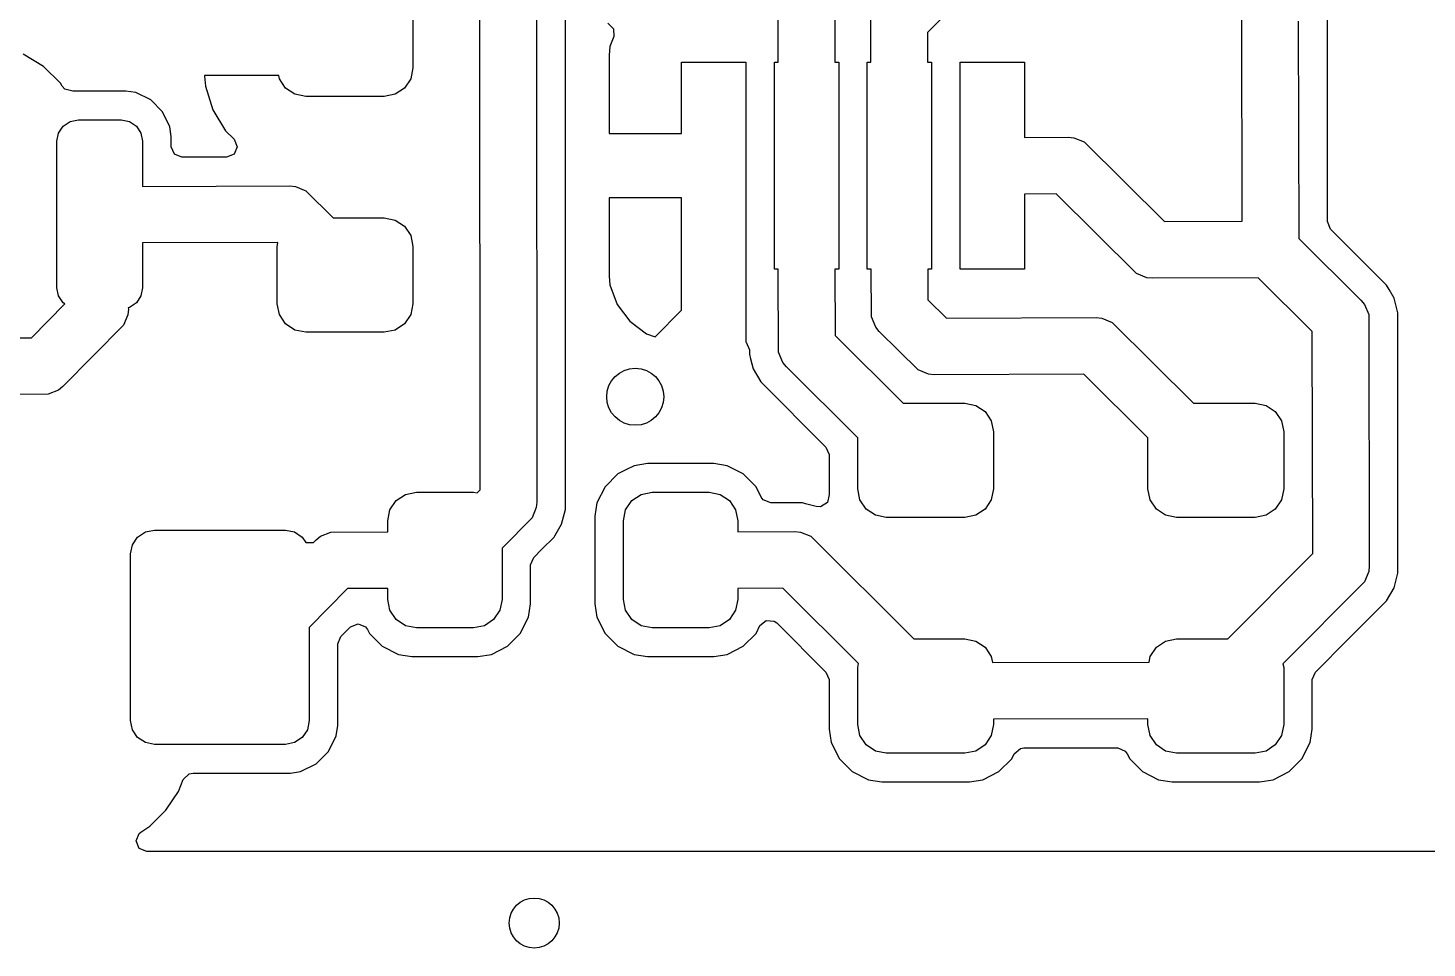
# Model space of a CAD drawing. Extents: x -4.986 to -4.01, y 5.383 to 5.987.
# Drawn here: x -4.6374 to -4.2518, y 5.3831 to 5.6366 of the extents above; entities that cross this region are included whole.
import ezdxf

# ---------------------------------------------------------------- set-up
doc = ezdxf.new("R2010")
doc.units = 0
doc.header["$MEASUREMENT"] = 0
doc.layers.add('BLACK', color=7, linetype='CONTINUOUS')

msp = doc.modelspace()

# ---------------------------------------------------------------- linework, layer by layer
at = {"layer": 'BLACK', "linetype": 'CONTINUOUS'}
for p, q in [((-4.51273, 5.50939), (-4.51287, 5.69559)), ((-4.49727, 5.69219), (-4.49713, 5.506)), ((-4.376, 5.649), (-4.38946, 5.63541)), ((-4.43059, 5.6272), (-4.43064, 5.64542)), ((-4.41504, 5.64796), (-4.41499, 5.6272)), ((-4.5313, 5.64136), (-4.5313, 5.62561)), ((-4.27923, 5.60146), (-4.27923, 5.64396)), ((-4.48923, 5.56821), (-4.48923, 5.63951)), ((-4.47757, 5.63797), (-4.476, 5.6364)), ((-4.40504, 5.6272), (-4.40508, 5.63878)), ((-4.30274, 5.58335), (-4.30287, 5.64)), ((-4.28727, 5.63853), (-4.28713, 5.5786)), ((-4.47596, 5.63426), (-4.47699, 5.6315)), ((-4.476, 5.6364), (-4.47596, 5.63426)), ((-4.38946, 5.63541), (-4.38943, 5.6272)), ((-4.47699, 5.6315), (-4.47724, 5.62912)), ((-4.63309, 5.62603), (-4.63872, 5.62936)), ((-4.62846, 5.6214), (-4.63309, 5.62603)), ((-4.47724, 5.62912), (-4.47724, 5.60752)), ((-4.45724, 5.60752), (-4.45724, 5.6272)), ((-4.45724, 5.6272), (-4.43953, 5.6272)), ((-4.43953, 5.6272), (-4.43953, 5.57012)), ((-4.43165, 5.57012), (-4.43165, 5.6272)), ((-4.43165, 5.6272), (-4.43059, 5.6272)), ((-4.41499, 5.6272), (-4.41394, 5.6272)), ((-4.41394, 5.6272), (-4.41394, 5.57012)), ((-4.40606, 5.57012), (-4.40606, 5.6272)), ((-4.40606, 5.6272), (-4.40504, 5.6272)), ((-4.38943, 5.6272), (-4.38835, 5.6272)), ((-4.38835, 5.6272), (-4.38835, 5.57012)), ((-4.38047, 5.57012), (-4.38047, 5.6272)), ((-4.38047, 5.6272), (-4.36276, 5.6272)), ((-4.36276, 5.6272), (-4.36276, 5.60645)), ((-4.56828, 5.62348), (-4.5887, 5.62348)), ((-4.5887, 5.62348), (-4.5887, 5.62336)), ((-4.5887, 5.62336), (-4.58845, 5.62055)), ((-4.5681, 5.6226), (-4.56828, 5.62348)), ((-4.56639, 5.62004), (-4.5681, 5.6226)), ((-4.5319, 5.6226), (-4.53361, 5.62004)), ((-4.5313, 5.62561), (-4.5319, 5.6226)), ((-4.62797, 5.62056), (-4.62846, 5.6214)), ((-4.6272, 5.61971), (-4.62797, 5.62056)), ((-4.62504, 5.61916), (-4.6272, 5.61971)), ((-4.62481, 5.61919), (-4.62504, 5.61916)), ((-4.61038, 5.61919), (-4.62481, 5.61919)), ((-4.6077, 5.6188), (-4.61038, 5.61919)), ((-4.60356, 5.61678), (-4.6077, 5.6188)), ((-4.58845, 5.62055), (-4.58845, 5.62055)), ((-4.58845, 5.62055), (-4.58643, 5.61409)), ((-4.56384, 5.61834), (-4.56639, 5.62004)), ((-4.56083, 5.61774), (-4.56384, 5.61834)), ((-4.53616, 5.61834), (-4.53917, 5.61774)), ((-4.53361, 5.62004), (-4.53616, 5.61834)), ((-4.60031, 5.61352), (-4.60356, 5.61678)), ((-4.53917, 5.61774), (-4.56083, 5.61774)), ((-4.62768, 5.60957), (-4.62576, 5.61085)), ((-4.62576, 5.61085), (-4.6235, 5.6113)), ((-4.6235, 5.6113), (-4.61169, 5.6113)), ((-4.61169, 5.6113), (-4.60943, 5.61085)), ((-4.60943, 5.61085), (-4.60752, 5.60957)), ((-4.59828, 5.60939), (-4.60031, 5.61352)), ((-4.58643, 5.61409), (-4.58293, 5.60829)), ((-4.62941, 5.60539), (-4.62896, 5.60765)), ((-4.62896, 5.60765), (-4.62768, 5.60957)), ((-4.60752, 5.60957), (-4.60624, 5.60765)), ((-4.60624, 5.60765), (-4.60579, 5.60539)), ((-4.59789, 5.6067), (-4.59828, 5.60939)), ((-4.59789, 5.6039), (-4.59789, 5.6067)), ((-4.59789, 5.6067), (-4.59789, 5.6067)), ((-4.58293, 5.60829), (-4.58059, 5.60596)), ((-4.47724, 5.60752), (-4.45724, 5.60752)), ((-4.36276, 5.60645), (-4.35063, 5.60654)), ((-4.35063, 5.60654), (-4.34909, 5.60638)), ((-4.62941, 5.56504), (-4.62941, 5.60539)), ((-4.60579, 5.60539), (-4.60579, 5.59298)), ((-4.59704, 5.60184), (-4.59789, 5.6039)), ((-4.58059, 5.60596), (-4.57974, 5.6039)), ((-4.57974, 5.6039), (-4.58059, 5.60184)), ((-4.34909, 5.60638), (-4.34626, 5.60521)), ((-4.34626, 5.60521), (-4.32411, 5.58326)), ((-4.59498, 5.60098), (-4.59704, 5.60184)), ((-4.58265, 5.60098), (-4.59498, 5.60098)), ((-4.58059, 5.60184), (-4.58265, 5.60098)), ((-4.27923, 5.58325), (-4.27923, 5.60146)), ((-4.60579, 5.59298), (-4.56522, 5.59309)), ((-4.56522, 5.59309), (-4.56368, 5.59294)), ((-4.56368, 5.59294), (-4.56084, 5.59176)), ((-4.56084, 5.59176), (-4.55325, 5.58427)), ((-4.45724, 5.5898), (-4.47724, 5.5898)), ((-4.47724, 5.5898), (-4.47724, 5.56821)), ((-4.45724, 5.55886), (-4.45724, 5.5898)), ((-4.35399, 5.59091), (-4.36276, 5.59085)), ((-4.36276, 5.59085), (-4.36276, 5.57012)), ((-4.33185, 5.56896), (-4.35399, 5.59091)), ((-4.55325, 5.58427), (-4.53917, 5.58427)), ((-4.53917, 5.58427), (-4.53616, 5.58367)), ((-4.53616, 5.58367), (-4.53361, 5.58197)), ((-4.53361, 5.58197), (-4.5319, 5.57941)), ((-4.32411, 5.58326), (-4.30274, 5.58335)), ((-4.27838, 5.58119), (-4.27923, 5.58325)), ((-4.26589, 5.5687), (-4.27838, 5.58119)), ((-4.56859, 5.57748), (-4.60579, 5.57738)), ((-4.60579, 5.57738), (-4.60579, 5.56504)), ((-4.5687, 5.5764), (-4.5685, 5.5774)), ((-4.5687, 5.56065), (-4.5687, 5.5764)), ((-4.5685, 5.5774), (-4.56859, 5.57748)), ((-4.5319, 5.57941), (-4.5313, 5.5764)), ((-4.5313, 5.5764), (-4.5313, 5.56065)), ((-4.28713, 5.5786), (-4.27, 5.56165)), ((-4.48923, 5.50808), (-4.48923, 5.56821)), ((-4.47724, 5.56821), (-4.47699, 5.56582)), ((-4.43953, 5.57012), (-4.43955, 5.57012)), ((-4.43955, 5.57012), (-4.43955, 5.56934)), ((-4.43955, 5.56934), (-4.43954, 5.56928)), ((-4.43954, 5.56928), (-4.43953, 5.569)), ((-4.43953, 5.569), (-4.43953, 5.55012)), ((-4.43059, 5.57012), (-4.43165, 5.57012)), ((-4.43052, 5.54726), (-4.43059, 5.57012)), ((-4.41394, 5.57012), (-4.41498, 5.57012)), ((-4.41498, 5.57012), (-4.41493, 5.55188)), ((-4.40498, 5.57012), (-4.40606, 5.57012)), ((-4.40493, 5.557), (-4.40498, 5.57012)), ((-4.38835, 5.57012), (-4.38937, 5.57012)), ((-4.38937, 5.57012), (-4.38934, 5.56167)), ((-4.36276, 5.57012), (-4.38047, 5.57012)), ((-4.32902, 5.56779), (-4.33185, 5.56896)), ((-4.26295, 5.56576), (-4.26589, 5.5687)), ((-4.26589, 5.5687), (-4.26589, 5.5687)), ((-4.62896, 5.56278), (-4.62941, 5.56504)), ((-4.60579, 5.56504), (-4.60624, 5.56278)), ((-4.47699, 5.56582), (-4.47699, 5.56582)), ((-4.47699, 5.56582), (-4.47498, 5.56043)), ((-4.32748, 5.56764), (-4.32902, 5.56779)), ((-4.29837, 5.56777), (-4.32748, 5.56764)), ((-4.28344, 5.55299), (-4.29837, 5.56777)), ((-4.26226, 5.56457), (-4.26295, 5.56576)), ((-4.26088, 5.56217), (-4.26226, 5.56457)), ((-4.63643, 5.55127), (-4.62724, 5.56057)), ((-4.62768, 5.56086), (-4.62896, 5.56278)), ((-4.62724, 5.56057), (-4.62768, 5.56086)), ((-4.60752, 5.56086), (-4.60943, 5.55958)), ((-4.60624, 5.56278), (-4.60752, 5.56086)), ((-4.5681, 5.55764), (-4.5687, 5.56065)), ((-4.5313, 5.56065), (-4.5319, 5.55764)), ((-4.47498, 5.56043), (-4.47498, 5.56043)), ((-4.47498, 5.56043), (-4.47153, 5.55583)), ((-4.38934, 5.56167), (-4.38427, 5.5567)), ((-4.27, 5.56165), (-4.26902, 5.56046)), ((-4.26902, 5.56046), (-4.26785, 5.55762)), ((-4.2598, 5.55816), (-4.26088, 5.56217)), ((-4.26088, 5.56217), (-4.26088, 5.56217)), ((-4.60988, 5.5576), (-4.61105, 5.55476)), ((-4.60972, 5.55913), (-4.60988, 5.5576)), ((-4.60943, 5.55958), (-4.60973, 5.55952)), ((-4.60973, 5.55952), (-4.60972, 5.55913)), ((-4.56639, 5.55508), (-4.5681, 5.55764)), ((-4.5319, 5.55764), (-4.53361, 5.55508)), ((-4.46454, 5.55149), (-4.45724, 5.55886)), ((-4.40375, 5.55416), (-4.40493, 5.557)), ((-4.38427, 5.5567), (-4.34295, 5.55683)), ((-4.34295, 5.55683), (-4.34142, 5.55668)), ((-4.34142, 5.55668), (-4.33858, 5.5555)), ((-4.26785, 5.55762), (-4.2677, 5.48843)), ((-4.2598, 5.55383), (-4.2598, 5.55816)), ((-4.61105, 5.55476), (-4.62776, 5.53784)), ((-4.56384, 5.55337), (-4.56639, 5.55508)), ((-4.56083, 5.55278), (-4.56384, 5.55337)), ((-4.53917, 5.55278), (-4.56083, 5.55278)), ((-4.53616, 5.55337), (-4.53917, 5.55278)), ((-4.53361, 5.55508), (-4.53616, 5.55337)), ((-4.47153, 5.55583), (-4.46693, 5.55238)), ((-4.40277, 5.55297), (-4.40375, 5.55416)), ((-4.392, 5.54241), (-4.40277, 5.55297)), ((-4.33858, 5.5555), (-4.31616, 5.53323)), ((-4.2833, 5.49181), (-4.28344, 5.55299)), ((-4.2598, 5.55045), (-4.2598, 5.55383)), ((-4.2598, 5.55383), (-4.2598, 5.55383)), ((-4.6733, 5.55114), (-4.63643, 5.55127)), ((-4.46693, 5.55238), (-4.46693, 5.55238)), ((-4.46693, 5.55238), (-4.46454, 5.55149)), ((-4.43953, 5.55012), (-4.43942, 5.55001)), ((-4.43942, 5.55001), (-4.43856, 5.54795)), ((-4.41493, 5.55188), (-4.39616, 5.53323)), ((-4.2598, 5.52679), (-4.2598, 5.55045)), ((-4.43856, 5.54795), (-4.43856, 5.54672)), ((-4.43856, 5.54672), (-4.43823, 5.54547)), ((-4.43823, 5.54547), (-4.43749, 5.54271)), ((-4.42934, 5.54442), (-4.43052, 5.54726)), ((-4.43749, 5.54271), (-4.43749, 5.54271)), ((-4.43749, 5.54271), (-4.43541, 5.53912)), ((-4.42836, 5.54323), (-4.42934, 5.54442)), ((-4.4087, 5.52369), (-4.42836, 5.54323)), ((-4.38916, 5.54123), (-4.392, 5.54241)), ((-4.38762, 5.54108), (-4.38916, 5.54123)), ((-4.34634, 5.54122), (-4.38762, 5.54108)), ((-4.3287, 5.52369), (-4.34634, 5.54122)), ((-4.62776, 5.53784), (-4.62895, 5.53686)), ((-4.43541, 5.53912), (-4.41745, 5.52115)), ((-4.63179, 5.53568), (-4.67667, 5.53553)), ((-4.62895, 5.53686), (-4.63179, 5.53568)), ((-4.39616, 5.53323), (-4.37917, 5.53323)), ((-4.37917, 5.53323), (-4.37616, 5.53263)), ((-4.37616, 5.53263), (-4.37361, 5.53092)), ((-4.37361, 5.53092), (-4.3719, 5.52837)), ((-4.31616, 5.53323), (-4.29917, 5.53323)), ((-4.29917, 5.53323), (-4.29616, 5.53263)), ((-4.29616, 5.53263), (-4.29361, 5.53092)), ((-4.29361, 5.53092), (-4.2919, 5.52837)), ((-4.3719, 5.52837), (-4.3713, 5.52535)), ((-4.2919, 5.52837), (-4.2913, 5.52535)), ((-4.2598, 5.4905), (-4.2598, 5.52679)), ((-4.4087, 5.50961), (-4.4087, 5.52369)), ((-4.3713, 5.52535), (-4.3713, 5.50961)), ((-4.3287, 5.50961), (-4.3287, 5.52369)), ((-4.2913, 5.52535), (-4.2913, 5.50961)), ((-4.41745, 5.52115), (-4.41659, 5.51909)), ((-4.41659, 5.51909), (-4.41659, 5.50837)), ((-4.47264, 5.51483), (-4.47478, 5.51374)), ((-4.47033, 5.51601), (-4.47264, 5.51483)), ((-4.46663, 5.51659), (-4.47033, 5.51601)), ((-4.47033, 5.51601), (-4.47033, 5.51601)), ((-4.4484, 5.51659), (-4.46663, 5.51659)), ((-4.46663, 5.51659), (-4.46663, 5.51659)), ((-4.44471, 5.51601), (-4.4484, 5.51659)), ((-4.44026, 5.51374), (-4.44471, 5.51601)), ((-4.47831, 5.51021), (-4.48058, 5.50576)), ((-4.47478, 5.51374), (-4.47831, 5.51021)), ((-4.43673, 5.51021), (-4.44026, 5.51374)), ((-4.43528, 5.50736), (-4.43673, 5.51021)), ((-4.53763, 5.50384), (-4.53592, 5.50639)), ((-4.53592, 5.50639), (-4.53337, 5.5081)), ((-4.53337, 5.5081), (-4.53035, 5.5087)), ((-4.53035, 5.5087), (-4.51461, 5.5087)), ((-4.51461, 5.5087), (-4.5136, 5.5085)), ((-4.5136, 5.5085), (-4.51273, 5.50939)), ((-4.48923, 5.50393), (-4.48923, 5.50808)), ((-4.47267, 5.50384), (-4.47096, 5.50639)), ((-4.47096, 5.50639), (-4.46841, 5.5081)), ((-4.46841, 5.5081), (-4.46539, 5.5087)), ((-4.46539, 5.5087), (-4.44965, 5.5087)), ((-4.44965, 5.5087), (-4.44663, 5.5081)), ((-4.44663, 5.5081), (-4.44408, 5.50639)), ((-4.44408, 5.50639), (-4.44237, 5.50384)), ((-4.43474, 5.50662), (-4.43528, 5.50736)), ((-4.43268, 5.50577), (-4.43474, 5.50662)), ((-4.41654, 5.50803), (-4.41706, 5.50586)), ((-4.41659, 5.50837), (-4.41654, 5.50803)), ((-4.4081, 5.50659), (-4.4087, 5.50961)), ((-4.40639, 5.50404), (-4.4081, 5.50659)), ((-4.3719, 5.50659), (-4.37361, 5.50404)), ((-4.3713, 5.50961), (-4.3719, 5.50659)), ((-4.3281, 5.50659), (-4.3287, 5.50961)), ((-4.32639, 5.50404), (-4.3281, 5.50659)), ((-4.2919, 5.50659), (-4.29361, 5.50404)), ((-4.2913, 5.50961), (-4.2919, 5.50659)), ((-4.53823, 5.50083), (-4.53763, 5.50384)), ((-4.49728, 5.50447), (-4.49845, 5.50163)), ((-4.49713, 5.506), (-4.49728, 5.50447)), ((-4.49031, 5.49992), (-4.48923, 5.50393)), ((-4.48058, 5.50576), (-4.48116, 5.50207)), ((-4.48058, 5.50576), (-4.48058, 5.50576)), ((-4.48058, 5.50576), (-4.48058, 5.50576)), ((-4.47327, 5.50083), (-4.47267, 5.50384)), ((-4.44237, 5.50384), (-4.44177, 5.50083)), ((-4.42393, 5.50577), (-4.43268, 5.50577)), ((-4.42305, 5.50553), (-4.42393, 5.50577)), ((-4.42393, 5.50577), (-4.42393, 5.50577)), ((-4.42017, 5.50476), (-4.42305, 5.50553)), ((-4.41896, 5.5047), (-4.42017, 5.50476)), ((-4.41706, 5.50586), (-4.41896, 5.5047)), ((-4.40384, 5.50233), (-4.40639, 5.50404)), ((-4.37361, 5.50404), (-4.37616, 5.50233)), ((-4.32384, 5.50233), (-4.32639, 5.50404)), ((-4.29361, 5.50404), (-4.29616, 5.50233)), ((-4.53823, 5.49779), (-4.53823, 5.50083)), ((-4.49845, 5.50163), (-4.50673, 5.49325)), ((-4.49217, 5.49669), (-4.49031, 5.49992)), ((-4.49031, 5.49992), (-4.49031, 5.49992)), ((-4.49031, 5.49992), (-4.49031, 5.49992)), ((-4.48116, 5.50207), (-4.48116, 5.47793)), ((-4.47327, 5.47917), (-4.47327, 5.50083)), ((-4.44177, 5.50083), (-4.44177, 5.4978)), ((-4.40083, 5.50173), (-4.40384, 5.50233)), ((-4.37917, 5.50173), (-4.40083, 5.50173)), ((-4.37616, 5.50233), (-4.37917, 5.50173)), ((-4.32083, 5.50173), (-4.32384, 5.50233)), ((-4.29917, 5.50173), (-4.32083, 5.50173)), ((-4.29616, 5.50233), (-4.29917, 5.50173)), ((-4.6086, 5.49422), (-4.60717, 5.49635)), ((-4.60717, 5.49635), (-4.60504, 5.49777)), ((-4.60504, 5.49777), (-4.60253, 5.49827)), ((-4.60253, 5.49827), (-4.56644, 5.49827)), ((-4.56644, 5.49827), (-4.56393, 5.49777)), ((-4.56393, 5.49777), (-4.5618, 5.49635)), ((-4.5618, 5.49635), (-4.56079, 5.49483)), ((-4.56079, 5.49483), (-4.55869, 5.49484)), ((-4.55869, 5.49484), (-4.55797, 5.49557)), ((-4.55797, 5.49557), (-4.55678, 5.49655)), ((-4.55678, 5.49655), (-4.55394, 5.49772)), ((-4.55394, 5.49772), (-4.53823, 5.49779)), ((-4.49572, 5.49299), (-4.49238, 5.49632)), ((-4.49238, 5.49632), (-4.49217, 5.49669)), ((-4.44177, 5.4978), (-4.426, 5.49787)), ((-4.426, 5.49787), (-4.42447, 5.49772)), ((-4.42447, 5.49772), (-4.42163, 5.49655)), ((-4.42163, 5.49655), (-4.39319, 5.46827)), ((-4.60909, 5.49171), (-4.6086, 5.49422)), ((-4.60909, 5.44577), (-4.60909, 5.49171)), ((-4.50673, 5.49325), (-4.50673, 5.47917)), ((-4.49799, 5.49072), (-4.49572, 5.49299)), ((-4.30671, 5.46827), (-4.2833, 5.49181)), ((-4.49884, 5.48866), (-4.49799, 5.49072)), ((-4.49884, 5.47793), (-4.49884, 5.48866)), ((-4.2677, 5.48843), (-4.26785, 5.48689)), ((-4.2598, 5.48635), (-4.2598, 5.4905)), ((-4.26902, 5.48405), (-4.29151, 5.46143)), ((-4.26785, 5.48689), (-4.26902, 5.48405)), ((-4.26088, 5.48234), (-4.2598, 5.48635)), ((-4.54931, 5.48214), (-4.55988, 5.47146)), ((-4.53823, 5.48219), (-4.54931, 5.48214)), ((-4.53823, 5.47917), (-4.53823, 5.48219)), ((-4.42938, 5.48226), (-4.44177, 5.4822)), ((-4.44177, 5.4822), (-4.44177, 5.47917)), ((-4.40849, 5.46148), (-4.42938, 5.48226)), ((-4.26295, 5.47874), (-4.26088, 5.48234)), ((-4.53763, 5.47616), (-4.53823, 5.47917)), ((-4.53592, 5.47361), (-4.53763, 5.47616)), ((-4.50733, 5.47616), (-4.50904, 5.47361)), ((-4.50673, 5.47917), (-4.50733, 5.47616)), ((-4.49942, 5.47424), (-4.49884, 5.47793)), ((-4.48116, 5.47793), (-4.48058, 5.47424)), ((-4.47267, 5.47616), (-4.47327, 5.47917)), ((-4.47096, 5.47361), (-4.47267, 5.47616)), ((-4.44237, 5.47616), (-4.44408, 5.47361)), ((-4.44177, 5.47917), (-4.44237, 5.47616)), ((-4.27358, 5.46811), (-4.26295, 5.47874)), ((-4.55113, 5.46897), (-4.54848, 5.47162)), ((-4.54848, 5.47162), (-4.54642, 5.47247)), ((-4.54642, 5.47247), (-4.54436, 5.47162)), ((-4.54436, 5.47162), (-4.54383, 5.47088)), ((-4.53337, 5.4719), (-4.53592, 5.47361)), ((-4.53035, 5.4713), (-4.53337, 5.4719)), ((-4.51159, 5.4719), (-4.51461, 5.4713)), ((-4.50904, 5.47361), (-4.51159, 5.4719)), ((-4.50169, 5.46979), (-4.49942, 5.47424)), ((-4.48058, 5.47424), (-4.48058, 5.47424)), ((-4.48058, 5.47424), (-4.47831, 5.46979)), ((-4.46841, 5.4719), (-4.47096, 5.47361)), ((-4.46539, 5.4713), (-4.46841, 5.4719)), ((-4.44663, 5.4719), (-4.44965, 5.4713)), ((-4.44408, 5.47361), (-4.44663, 5.4719)), ((-4.43673, 5.46979), (-4.43564, 5.47194)), ((-4.43564, 5.47194), (-4.43394, 5.47339)), ((-4.43394, 5.47339), (-4.43172, 5.47321)), ((-4.43172, 5.47321), (-4.43098, 5.47268)), ((-4.43098, 5.47268), (-4.41745, 5.45914)), ((-4.55988, 5.47146), (-4.55988, 5.44577)), ((-4.55199, 5.46691), (-4.55113, 5.46897)), ((-4.54383, 5.47088), (-4.54327, 5.46979)), ((-4.54327, 5.46979), (-4.53974, 5.46626)), ((-4.51461, 5.4713), (-4.53035, 5.4713)), ((-4.50522, 5.46626), (-4.50169, 5.46979)), ((-4.50169, 5.46979), (-4.50169, 5.46979)), ((-4.50169, 5.46979), (-4.50169, 5.46979)), ((-4.47831, 5.46979), (-4.47478, 5.46626)), ((-4.44965, 5.4713), (-4.46539, 5.4713)), ((-4.44026, 5.46626), (-4.43673, 5.46979)), ((-4.43673, 5.46979), (-4.43673, 5.46979)), ((-4.43673, 5.46979), (-4.43673, 5.46979)), ((-4.39319, 5.46827), (-4.37917, 5.46827)), ((-4.37917, 5.46827), (-4.37616, 5.46767)), ((-4.32384, 5.46767), (-4.32083, 5.46827)), ((-4.32083, 5.46827), (-4.30671, 5.46827)), ((-4.28255, 5.45914), (-4.27358, 5.46811)), ((-4.55199, 5.4444), (-4.55199, 5.46691)), ((-4.53974, 5.46626), (-4.53529, 5.46399)), ((-4.53529, 5.46399), (-4.5316, 5.46341)), ((-4.51337, 5.46341), (-4.50967, 5.46399)), ((-4.50967, 5.46399), (-4.50522, 5.46626)), ((-4.50967, 5.46399), (-4.50967, 5.46399)), ((-4.47478, 5.46626), (-4.47033, 5.46399)), ((-4.47033, 5.46399), (-4.46663, 5.46341)), ((-4.4484, 5.46341), (-4.44471, 5.46399)), ((-4.44471, 5.46399), (-4.44026, 5.46626)), ((-4.44471, 5.46399), (-4.44471, 5.46399)), ((-4.37616, 5.46767), (-4.37361, 5.46596)), ((-4.37361, 5.46596), (-4.3719, 5.46341)), ((-4.3281, 5.46341), (-4.32639, 5.46596)), ((-4.32639, 5.46596), (-4.32384, 5.46767)), ((-4.5316, 5.46341), (-4.5316, 5.46341)), ((-4.5316, 5.46341), (-4.51337, 5.46341)), ((-4.51337, 5.46341), (-4.51337, 5.46341)), ((-4.46663, 5.46341), (-4.46663, 5.46341)), ((-4.46663, 5.46341), (-4.4484, 5.46341)), ((-4.4484, 5.46341), (-4.4484, 5.46341)), ((-4.4087, 5.46039), (-4.40849, 5.46148)), ((-4.4087, 5.44465), (-4.4087, 5.46039)), ((-4.3719, 5.46341), (-4.37157, 5.46176)), ((-4.37157, 5.46176), (-4.32841, 5.46184)), ((-4.32841, 5.46184), (-4.3281, 5.46341)), ((-4.29151, 5.46143), (-4.2913, 5.46039)), ((-4.2913, 5.46039), (-4.2913, 5.44465)), ((-4.41745, 5.45914), (-4.41659, 5.45708)), ((-4.41659, 5.45708), (-4.41659, 5.4434)), ((-4.28341, 5.45708), (-4.28255, 5.45914)), ((-4.28341, 5.4434), (-4.28341, 5.45708)), ((-4.6086, 5.44326), (-4.60909, 5.44577)), ((-4.55988, 5.44577), (-4.56038, 5.44326)), ((-4.4081, 5.44163), (-4.4087, 5.44465)), ((-4.3713, 5.44465), (-4.3719, 5.44163)), ((-4.3287, 5.44624), (-4.3713, 5.44616)), ((-4.3713, 5.44616), (-4.3713, 5.44465)), ((-4.3287, 5.44465), (-4.3287, 5.44624)), ((-4.3281, 5.44163), (-4.3287, 5.44465)), ((-4.2913, 5.44465), (-4.2919, 5.44163)), ((-4.60717, 5.44113), (-4.6086, 5.44326)), ((-4.60504, 5.43971), (-4.60717, 5.44113)), ((-4.5618, 5.44113), (-4.56393, 5.43971)), ((-4.56038, 5.44326), (-4.5618, 5.44113)), ((-4.55452, 5.43726), (-4.5524, 5.44159)), ((-4.5524, 5.44159), (-4.55199, 5.4444)), ((-4.5524, 5.44159), (-4.5524, 5.44159)), ((-4.41659, 5.4434), (-4.41601, 5.43971)), ((-4.40639, 5.43908), (-4.4081, 5.44163)), ((-4.3719, 5.44163), (-4.37361, 5.43908)), ((-4.32639, 5.43908), (-4.3281, 5.44163)), ((-4.2919, 5.44163), (-4.29361, 5.43908)), ((-4.28399, 5.43971), (-4.28341, 5.4434)), ((-4.60253, 5.43921), (-4.60504, 5.43971)), ((-4.56644, 5.43921), (-4.60253, 5.43921)), ((-4.56393, 5.43971), (-4.56644, 5.43921)), ((-4.55793, 5.43385), (-4.55452, 5.43726)), ((-4.41601, 5.43971), (-4.41601, 5.43971)), ((-4.41601, 5.43971), (-4.41374, 5.43526)), ((-4.40384, 5.43737), (-4.40639, 5.43908)), ((-4.40083, 5.43677), (-4.40384, 5.43737)), ((-4.37616, 5.43737), (-4.37917, 5.43677)), ((-4.37361, 5.43908), (-4.37616, 5.43737)), ((-4.36556, 5.43664), (-4.36386, 5.43809)), ((-4.36386, 5.43809), (-4.36296, 5.43823)), ((-4.36296, 5.43823), (-4.33704, 5.43823)), ((-4.33704, 5.43823), (-4.33498, 5.43738)), ((-4.33498, 5.43738), (-4.33444, 5.43664)), ((-4.32384, 5.43737), (-4.32639, 5.43908)), ((-4.32083, 5.43677), (-4.32384, 5.43737)), ((-4.29616, 5.43737), (-4.29917, 5.43677)), ((-4.29361, 5.43908), (-4.29616, 5.43737)), ((-4.28626, 5.43526), (-4.28399, 5.43971)), ((-4.56226, 5.43173), (-4.55793, 5.43385)), ((-4.41374, 5.43526), (-4.41021, 5.43173)), ((-4.37917, 5.43677), (-4.40083, 5.43677)), ((-4.36979, 5.43173), (-4.36626, 5.43526)), ((-4.36626, 5.43526), (-4.36556, 5.43664)), ((-4.33444, 5.43664), (-4.33374, 5.43526)), ((-4.33374, 5.43526), (-4.33021, 5.43173)), ((-4.29917, 5.43677), (-4.32083, 5.43677)), ((-4.28979, 5.43173), (-4.28626, 5.43526)), ((-4.28626, 5.43526), (-4.28626, 5.43526)), ((-4.28626, 5.43526), (-4.28626, 5.43526)), ((-4.59593, 5.42625), (-4.59458, 5.42952)), ((-4.59458, 5.42952), (-4.593, 5.4311)), ((-4.593, 5.4311), (-4.59188, 5.43132)), ((-4.59188, 5.43132), (-4.56507, 5.43132)), ((-4.56507, 5.43132), (-4.56226, 5.43173)), ((-4.41021, 5.43173), (-4.40576, 5.42946)), ((-4.40576, 5.42946), (-4.40207, 5.42888)), ((-4.37793, 5.42888), (-4.37424, 5.42946)), ((-4.37424, 5.42946), (-4.36979, 5.43173)), ((-4.37424, 5.42946), (-4.37424, 5.42946)), ((-4.33021, 5.43173), (-4.32576, 5.42946)), ((-4.32576, 5.42946), (-4.32207, 5.42888)), ((-4.29793, 5.42888), (-4.29424, 5.42946)), ((-4.29424, 5.42946), (-4.28979, 5.43173)), ((-4.29424, 5.42946), (-4.29424, 5.42946)), ((-4.59919, 5.42137), (-4.59593, 5.42625)), ((-4.40207, 5.42888), (-4.40207, 5.42888)), ((-4.40207, 5.42888), (-4.37793, 5.42888)), ((-4.37793, 5.42888), (-4.37793, 5.42888)), ((-4.32207, 5.42888), (-4.32207, 5.42888)), ((-4.32207, 5.42888), (-4.29793, 5.42888)), ((-4.29793, 5.42888), (-4.29793, 5.42888)), ((-4.60377, 5.4167), (-4.59938, 5.42109)), ((-4.59938, 5.42109), (-4.59919, 5.42137)), ((-4.60755, 5.41262), (-4.6067, 5.41468)), ((-4.6067, 5.41468), (-4.60625, 5.41504)), ((-4.60625, 5.41504), (-4.60377, 5.4167)), ((-4.6067, 5.41056), (-4.60755, 5.41262)), ((-4.60464, 5.4097), (-4.6067, 5.41056)), ((-4.02837, 5.4097), (-4.60464, 5.4097))]:
    msp.add_line(p, q, dxfattribs=at)
at = {"layer": 'BLACK'}
for centre, radius in [((-4.47, 5.535), 0.00787), ((-4.49787, 5.39), 0.00689)]:
    msp.add_circle(centre, radius, dxfattribs=at)

doc.saveas('drawing.dxf')
